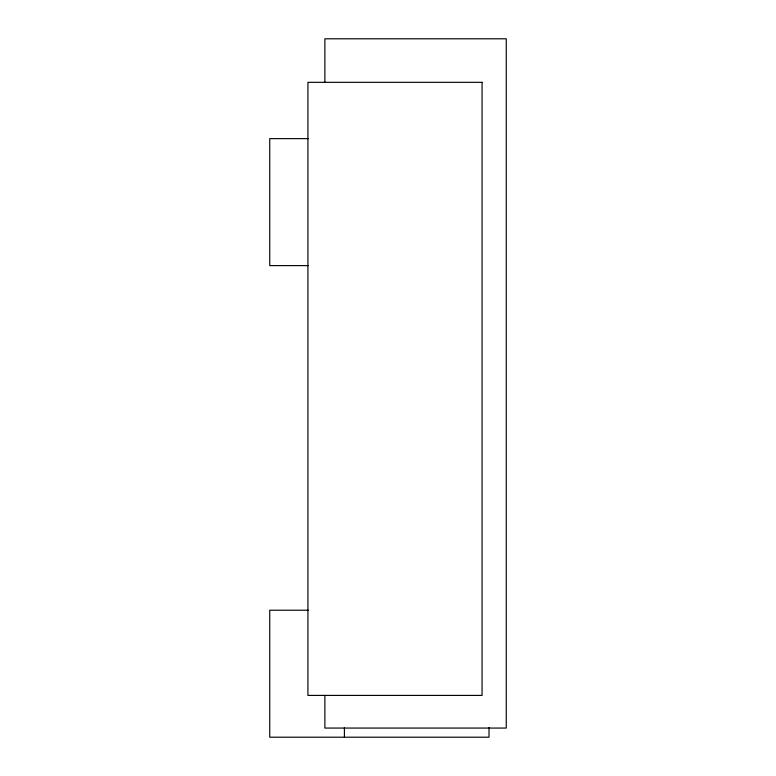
<?xml version="1.0" encoding="UTF-8"?>
<svg xmlns="http://www.w3.org/2000/svg" width="776" height="776" viewBox="0 0 776 776"><rect width="100%" height="100%" fill="white"/><g stroke="black" fill="none" stroke-linecap="round" stroke-linejoin="round"><path stroke-width="1.16" d="M308.276 138.632L269.738 138.632L269.738 265.605L308.276 265.605M308.276 610.227L269.738 610.227L269.738 737.2L489.035 737.2L489.035 727.529M344.408 727.529L344.408 737.2M324.882 82.411L324.882 38.8L506.262 38.8L506.262 728.063L324.882 728.063L324.882 695.354M482.061 82.334L307.926 82.334L307.926 695.412L482.061 695.412L482.061 82.334"/></g></svg>
